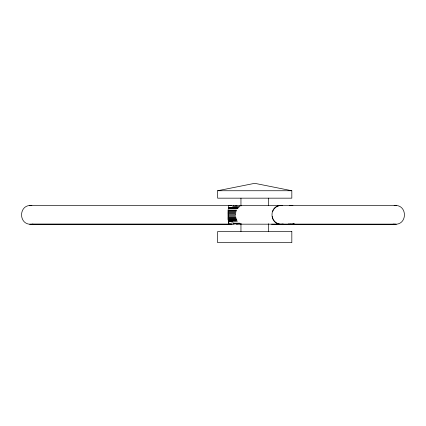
<?xml version="1.0" encoding="UTF-8"?>
<svg xmlns="http://www.w3.org/2000/svg" width="426" height="426" viewBox="0 0 426 426"><rect width="100%" height="100%" fill="white"/><g stroke="black" fill="none" stroke-linecap="round" stroke-linejoin="round"><path stroke-width="0.64" d="M228.107 218.921L236.371 218.927L236.797 220.056L233.118 220.929L228.155 220.056L228.155 209.656M272.613 211.642L273.306 210.151M231.307 207.707L228.293 208.01L233.539 207.803L232.383 207.611L233.171 206.179L239.705 206.519L238.267 207.611L229.081 207.611L228.293 208.01L237.996 207.994L237.719 208.373L228.261 208.41L228.325 207.611A9.329 0.879 -90 0 1 229.05 205.582M273.902 209.246C275.494 207.111 277.747 205.806 280.324 205.486M228.97 224.193L228.751 223.879L231.377 223.879L231.792 224.193M294.089 223.879L290.415 224.129M234.06 205.486L29.671 205.486C18.882 206.243 18.882 223.464 29.671 224.225L234.06 224.225M271.559 224.225L396.329 224.225C407.118 223.464 407.118 206.243 396.329 205.486L235.541 205.486M217.638 190.741L254.732 183.324L291.826 190.741L291.826 198.165L217.638 198.165L217.638 190.741L291.826 190.741M237.532 221.078L232.383 222.095L228.24 221.078L231.105 221.408M231.968 224.156L32.408 224.129M238.773 223.528L239.918 223.352L233.07 223.352L236.228 223.528M231.893 220.711L236.797 220.056L228.155 220.056M289.27 205.54L291.123 205.486M394.135 205.54L396.329 205.486M29.671 224.225L32.946 224.129M283.045 224.129C269.184 226.813 267.89 204.256 281.959 205.54M280.627 224.225L283.338 224.129M233.618 205.833L236.984 205.833M239.785 205.833L241.222 205.833M228.139 210.114L236.622 210.114M228.118 210.572L236.451 210.572M228.075 211.482L236.105 211.488L235.86 212.143L228.048 212.143M228.038 212.989L235.759 212.989M228.022 213.836L235.658 213.836L235.535 214.853L228.011 214.853M228.022 215.875L235.658 215.875M228.038 216.898L235.78 216.898L235.86 217.569L228.048 217.569M228.075 218.245L236.116 218.245M228.128 219.363L236.536 219.363M230.312 221.589L232.633 221.589M228.325 222.095L229.081 222.095L228.283 221.589L228.325 222.095A9.329 0.879 -90 0 0 229.05 224.129M232.974 223.171L239.684 223.171M233.618 223.879L238.145 223.879M239.785 223.879L241.222 223.879M293.035 223.879L294.238 223.879M236.132 224.177L396.329 224.225M29.671 205.486L31.311 205.54M288.178 224.129L290.915 224.225M280.627 205.486L282.252 205.54M30.235 205.486L31.865 205.54M393.054 224.129L395.765 224.225M288.423 224.129L291.123 224.225M229.081 207.611L237.996 207.994L232.383 207.611M231.616 205.486L228.874 205.486M280.324 224.225C277.747 223.906 275.494 222.596 273.902 220.46M272.613 218.064L273.306 219.555M272.225 216.483L272.379 217.569M268.508 198.165L268.508 205.364M268.508 223.693L268.508 231.547M240.956 198.165L240.956 205.364M240.956 223.693L240.956 231.547M291.027 205.481A9.329 8.483 -90 0 1 292.891 205.486M291.826 231.547L217.638 231.547L217.638 242.676L291.826 242.676L291.826 231.547"/></g></svg>
